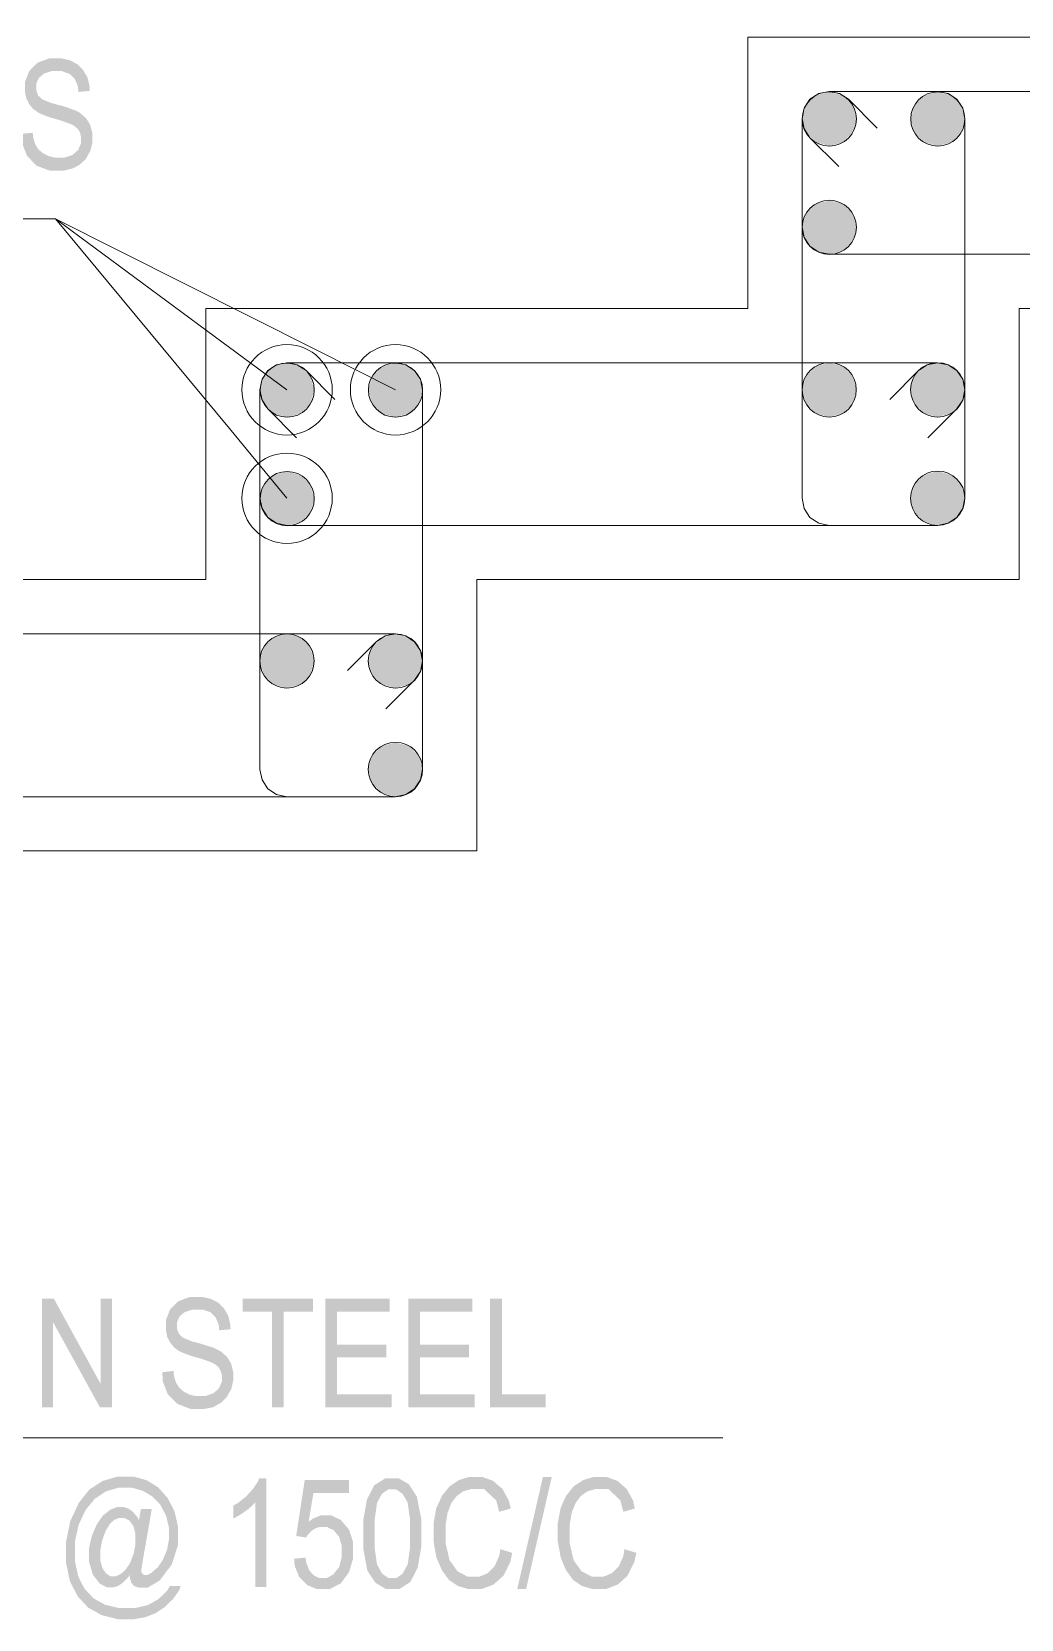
# Model space of a CAD drawing. Header units: millimetres. Extents: x 51.5 to 74.8, y 0.8 to 17.2.
# Drawn here: x 67.02 to 67.736, y 6.277 to 7.426 of the extents above; entities that cross this region are included whole.
import ezdxf

# ---------------------------------------------------------------- set-up
doc = ezdxf.new("R2010")
doc.units = ezdxf.units.MM
doc.layers.add('PDF_Geomertry', color=7, linetype='Continuous')
doc.layers.add('PDF_Solid Fills', color=7, linetype='Continuous')

msp = doc.modelspace()

# ---------------------------------------------------------------- hatches: boundary and pattern name
at = {"layer": 'PDF_Solid Fills', "transparency": 33554559}
for points in [[(67.0127, 7.3519), (67.0208, 7.3527), (67.0211, 7.3495), (67.0226, 7.3445), (67.0237, 7.3426), (67.0248, 7.3408), (67.0282, 7.3379), (67.0302, 7.3369), (67.0323, 7.3358), (67.037, 7.3347), (67.0397, 7.3347), (67.0436, 7.3347), (67.0494, 7.3365), (67.0515, 7.3383), (67.0537, 7.3402), (67.0558, 7.3451), (67.0558, 7.348), (67.0558, 7.3498), (67.055, 7.3527), (67.0543, 7.3541), (67.0534, 7.3554), (67.0512, 7.3574), (67.0497, 7.3583), (67.048, 7.3591), (67.0413, 7.3615), (67.0363, 7.363), (67.0318, 7.3643), (67.0252, 7.367), (67.0233, 7.3684), (67.0213, 7.3697), (67.0184, 7.3731), (67.0173, 7.3754), (67.0162, 7.3774), (67.0152, 7.3822), (67.0152, 7.3848), (67.0152, 7.3895), (67.0183, 7.3973), (67.0213, 7.4004), (67.0244, 7.4034), (67.0327, 7.4065), (67.038, 7.4065), (67.0415, 7.4065), (67.0479, 7.4051), (67.0505, 7.4036), (67.0532, 7.4022), (67.0573, 7.3981), (67.0588, 7.3955), (67.0604, 7.3929), (67.0619, 7.3866), (67.062, 7.383), (67.0538, 7.3822), (67.0536, 7.3861), (67.0512, 7.3918), (67.0493, 7.3936), (67.0473, 7.3954), (67.0418, 7.3973), (67.0382, 7.3973), (67.0345, 7.3973), (67.0291, 7.3956), (67.0272, 7.394), (67.0252, 7.3924), (67.0234, 7.3883), (67.0234, 7.3856), (67.0234, 7.3833), (67.0248, 7.3795), (67.0262, 7.3783), (67.0276, 7.3769), (67.0338, 7.3744), (67.0387, 7.373), (67.0434, 7.3718), (67.0502, 7.3694), (67.0522, 7.3686), (67.0551, 7.367), (67.0595, 7.3631), (67.0611, 7.3606), (67.0625, 7.3581), (67.064, 7.3523), (67.064, 7.349), (67.064, 7.3455), (67.0625, 7.3394), (67.0608, 7.3366), (67.0593, 7.3338), (67.055, 7.3297), (67.0522, 7.3281), (67.0495, 7.3268), (67.043, 7.3252), (67.0391, 7.3252), (67.0332, 7.3252), (67.0237, 7.3288), (67.0201, 7.3324), (67.0166, 7.3361), (67.0129, 7.3458)], [(67.0275, 6.4306), (67.0275, 6.5091), (67.0361, 6.5091), (67.07, 6.4474), (67.07, 6.5091), (67.0782, 6.5091), (67.0782, 6.4306), (67.0694, 6.4306), (67.0355, 6.4922), (67.0355, 6.4306)], [(67.1147, 6.4559), (67.1227, 6.4568), (67.123, 6.4534), (67.1245, 6.4484), (67.1257, 6.4466), (67.1268, 6.4448), (67.13, 6.4419), (67.1322, 6.4408), (67.1343, 6.4397), (67.139, 6.4386), (67.1416, 6.4386), (67.1455, 6.4386), (67.1513, 6.4405), (67.1534, 6.4423), (67.1555, 6.4441), (67.1577, 6.449), (67.1577, 6.452), (67.1577, 6.4537), (67.1569, 6.4568), (67.1562, 6.458), (67.1554, 6.4594), (67.153, 6.4615), (67.1515, 6.4623), (67.15, 6.4631), (67.1433, 6.4655), (67.1382, 6.4669), (67.1337, 6.4683), (67.1272, 6.4709), (67.1252, 6.4723), (67.1233, 6.4737), (67.1204, 6.4772), (67.1193, 6.4793), (67.1182, 6.4813), (67.1172, 6.4861), (67.1172, 6.4888), (67.1172, 6.4936), (67.1202, 6.5013), (67.1233, 6.5044), (67.1263, 6.5073), (67.1347, 6.5104), (67.1398, 6.5104), (67.1434, 6.5104), (67.1497, 6.509), (67.1525, 6.5076), (67.1551, 6.5062), (67.1593, 6.502), (67.1608, 6.4994), (67.1623, 6.4968), (67.1638, 6.4905), (67.164, 6.487), (67.1558, 6.4862), (67.1555, 6.4901), (67.1532, 6.4956), (67.1512, 6.4976), (67.1493, 6.4994), (67.1437, 6.5012), (67.1401, 6.5012), (67.1365, 6.5012), (67.1311, 6.4995), (67.1291, 6.498), (67.1272, 6.4963), (67.1252, 6.4922), (67.1252, 6.4897), (67.1252, 6.4872), (67.1268, 6.4836), (67.1282, 6.4822), (67.1295, 6.4809), (67.1358, 6.4783), (67.1407, 6.477), (67.1454, 6.4756), (67.1522, 6.4734), (67.1541, 6.4724), (67.157, 6.4709), (67.1615, 6.467), (67.163, 6.4645), (67.1644, 6.4622), (67.1659, 6.4563), (67.1659, 6.4529), (67.1659, 6.4495), (67.1644, 6.4434), (67.1627, 6.4406), (67.1612, 6.4379), (67.1569, 6.4336), (67.1541, 6.4322), (67.1515, 6.4306), (67.145, 6.4293), (67.1411, 6.4293), (67.1351, 6.4293), (67.1257, 6.4329), (67.122, 6.4365), (67.1186, 6.4399), (67.1148, 6.4497)], [(67.194, 6.4306), (67.194, 6.4998), (67.1727, 6.4998), (67.1727, 6.5091), (67.2237, 6.5091), (67.2237, 6.4998), (67.2025, 6.4998), (67.2025, 6.4306)], [(67.2326, 6.4306), (67.2326, 6.5091), (67.2791, 6.5091), (67.2791, 6.4998), (67.2411, 6.4998), (67.2411, 6.4758), (67.2768, 6.4758), (67.2768, 6.4666), (67.2411, 6.4666), (67.2411, 6.4398), (67.2807, 6.4398), (67.2807, 6.4306)], [(67.2926, 6.4306), (67.2926, 6.5091), (67.3391, 6.5091), (67.3391, 6.4998), (67.3011, 6.4998), (67.3011, 6.4758), (67.3366, 6.4758), (67.3366, 6.4666), (67.3011, 6.4666), (67.3011, 6.4398), (67.3407, 6.4398), (67.3407, 6.4306)], [(67.3518, 6.4306), (67.3518, 6.5091), (67.3604, 6.5091), (67.3604, 6.4398), (67.392, 6.4398), (67.392, 6.4306)], [(67.1898, 6.3004), (67.1819, 6.3004), (67.1819, 6.3618), (67.1805, 6.3601), (67.1769, 6.3569), (67.1745, 6.3552), (67.1723, 6.3536), (67.168, 6.3511), (67.1661, 6.3501), (67.1661, 6.3595), (67.1694, 6.3613), (67.1751, 6.3659), (67.1776, 6.3686), (67.1801, 6.3713), (67.1837, 6.3766), (67.1847, 6.3791), (67.1898, 6.3791)], [(67.21, 6.3209), (67.2183, 6.3218), (67.2188, 6.318), (67.2211, 6.3124), (67.2227, 6.3106), (67.2244, 6.3088), (67.2284, 6.3069), (67.2307, 6.3069), (67.2334, 6.3069), (67.2383, 6.3095), (67.2404, 6.3122), (67.2425, 6.3147), (67.2444, 6.3218), (67.2444, 6.3262), (67.2444, 6.3305), (67.2425, 6.337), (67.2405, 6.3393), (67.2386, 6.3416), (67.2336, 6.344), (67.2307, 6.344), (67.2288, 6.344), (67.2254, 6.3429), (67.2238, 6.3419), (67.2223, 6.3409), (67.2198, 6.3381), (67.2188, 6.3363), (67.2115, 6.3374), (67.2177, 6.3779), (67.2497, 6.3779), (67.2497, 6.3686), (67.224, 6.3686), (67.2205, 6.3476), (67.2234, 6.3499), (67.2295, 6.3524), (67.2327, 6.3524), (67.2368, 6.3524), (67.2438, 6.349), (67.2468, 6.3455), (67.2498, 6.342), (67.2527, 6.3329), (67.2527, 6.327), (67.2527, 6.3212), (67.2498, 6.3113), (67.2468, 6.3072), (67.2438, 6.3031), (67.2358, 6.299), (67.2307, 6.299), (67.2265, 6.299), (67.2195, 6.3019), (67.2166, 6.3048), (67.2137, 6.3077), (67.2104, 6.3158)], [(67.3593, 6.3279), (67.3679, 6.3252), (67.3665, 6.3186), (67.3615, 6.3087), (67.3579, 6.3055), (67.3544, 6.3023), (67.3458, 6.299), (67.3407, 6.299), (67.3362, 6.299), (67.3286, 6.3012), (67.3254, 6.3034), (67.3222, 6.3055), (67.317, 6.3126), (67.315, 6.3173), (67.3129, 6.3222), (67.3109, 6.3336), (67.3109, 6.3401), (67.3109, 6.3466), (67.3129, 6.3576), (67.315, 6.362), (67.317, 6.3665), (67.3225, 6.3733), (67.3259, 6.3756), (67.3294, 6.3779), (67.337, 6.3802), (67.3413, 6.3802), (67.3461, 6.3802), (67.354, 6.3773), (67.3573, 6.3744), (67.3608, 6.3715), (67.3654, 6.363), (67.3668, 6.3573), (67.3584, 6.3549), (67.3563, 6.3631), (67.3476, 6.3713), (67.3412, 6.3713), (67.338, 6.3713), (67.3323, 6.3697), (67.33, 6.368), (67.3276, 6.3663), (67.3238, 6.3612), (67.3225, 6.3577), (67.3211, 6.3543), (67.3197, 6.3455), (67.3197, 6.3401), (67.3197, 6.332), (67.3225, 6.3199), (67.3254, 6.3159), (67.3282, 6.3119), (67.3358, 6.3079), (67.3405, 6.3079), (67.344, 6.3079), (67.35, 6.3104), (67.3525, 6.3129), (67.3551, 6.3154), (67.3584, 6.3229)], [(67.4491, 6.3279), (67.4577, 6.3252), (67.4563, 6.3186), (67.4513, 6.3087), (67.4479, 6.3055), (67.4443, 6.3023), (67.4357, 6.299), (67.4305, 6.299), (67.4261, 6.299), (67.4184, 6.3012), (67.4152, 6.3034), (67.412, 6.3055), (67.4069, 6.3126), (67.4048, 6.3173), (67.4029, 6.3222), (67.4008, 6.3336), (67.4008, 6.3401), (67.4008, 6.3466), (67.4029, 6.3576), (67.4048, 6.362), (67.4069, 6.3665), (67.4123, 6.3733), (67.4158, 6.3756), (67.4193, 6.3779), (67.427, 6.3802), (67.4312, 6.3802), (67.4359, 6.3802), (67.444, 6.3773), (67.4473, 6.3744), (67.4507, 6.3715), (67.4554, 6.363), (67.4566, 6.3573), (67.4483, 6.3549), (67.4462, 6.3631), (67.4376, 6.3713), (67.4311, 6.3713), (67.4279, 6.3713), (67.4223, 6.3697), (67.4198, 6.368), (67.4175, 6.3663), (67.4137, 6.3612), (67.4123, 6.3577), (67.4109, 6.3543), (67.4095, 6.3455), (67.4095, 6.3401), (67.4095, 6.332), (67.4123, 6.3199), (67.4152, 6.3159), (67.418, 6.3119), (67.4257, 6.3079), (67.4304, 6.3079), (67.4338, 6.3079), (67.4398, 6.3104), (67.4425, 6.3129), (67.445, 6.3154), (67.4483, 6.3229)]]:
    msp.add_hatch(color=256, dxfattribs=at).paths.add_polyline_path(points)
h = msp.add_hatch(color=256, dxfattribs=at)
h.paths.add_polyline_path([(67.0909, 6.3091), (67.0894, 6.3069), (67.0861, 6.3036), (67.0843, 6.3024), (67.0826, 6.3013), (67.0793, 6.3002), (67.0777, 6.3002), (67.0745, 6.3002), (67.0691, 6.3031), (67.0669, 6.3061), (67.0643, 6.3095), (67.0616, 6.3187), (67.0616, 6.3243), (67.0616, 6.3287), (67.0636, 6.3376), (67.0654, 6.3418), (67.0673, 6.3461), (67.0718, 6.3524), (67.0744, 6.3544), (67.077, 6.3565), (67.082, 6.3584), (67.0845, 6.3584), (67.0863, 6.3584), (67.09, 6.3573), (67.0918, 6.3561), (67.0934, 6.3548), (67.0965, 6.3511), (67.0977, 6.3487), (67.0991, 6.3569), (67.107, 6.3569), (67.1007, 6.3209), (67.1001, 6.3172), (67.0994, 6.313), (67.0994, 6.3126), (67.0994, 6.3119), (67.0998, 6.3105), (67.1004, 6.3101), (67.1008, 6.3095), (67.1019, 6.3091), (67.1025, 6.3091), (67.1037, 6.3091), (67.107, 6.3109), (67.1091, 6.3129), (67.1113, 6.3147), (67.115, 6.3201), (67.1165, 6.3237), (67.118, 6.3273), (67.1194, 6.3348), (67.1194, 6.3388), (67.1194, 6.3436), (67.1173, 6.3522), (67.1152, 6.3561), (67.1133, 6.3599), (67.1076, 6.3659), (67.104, 6.3681), (67.1002, 6.3702), (67.0925, 6.3724), (67.0882, 6.3724), (67.083, 6.3724), (67.0738, 6.3697), (67.0698, 6.367), (67.0657, 6.3643), (67.0591, 6.3562), (67.0565, 6.3508), (67.054, 6.3454), (67.0513, 6.333), (67.0513, 6.3261), (67.0513, 6.3195), (67.0537, 6.3084), (67.0559, 6.3038), (67.0583, 6.2993), (67.0648, 6.2923), (67.0691, 6.2899), (67.0734, 6.2876), (67.0836, 6.2852), (67.0894, 6.2852), (67.0947, 6.2852), (67.104, 6.2874), (67.108, 6.2895), (67.1119, 6.2918), (67.118, 6.2977), (67.1201, 6.3013), (67.128, 6.3013), (67.1268, 6.2981), (67.1225, 6.2919), (67.1194, 6.289), (67.1163, 6.2859), (67.1098, 6.2816), (67.1061, 6.2801), (67.1025, 6.2787), (67.0941, 6.2772), (67.0894, 6.2772), (67.0825, 6.2772), (67.0707, 6.2801), (67.0658, 6.2829), (67.0609, 6.2856), (67.0533, 6.2938), (67.0505, 6.2993), (67.0477, 6.3047), (67.045, 6.3177), (67.045, 6.3254), (67.045, 6.3334), (67.048, 6.3481), (67.0511, 6.3548), (67.0541, 6.3613), (67.0619, 6.3711), (67.0666, 6.3741), (67.0713, 6.3772), (67.0823, 6.3804), (67.0886, 6.3804), (67.0938, 6.3804), (67.1033, 6.3777), (67.1075, 6.3752), (67.1116, 6.3726), (67.1183, 6.3651), (67.1209, 6.3602), (67.1234, 6.3554), (67.1259, 6.3445), (67.1259, 6.3386), (67.1259, 6.3306), (67.1213, 6.3165), (67.1166, 6.3104), (67.1127, 6.3052), (67.1041, 6.3001), (67.0994, 6.3001), (67.0973, 6.3001), (67.0941, 6.3012), (67.0932, 6.3023), (67.0923, 6.3034), (67.0912, 6.3068)])
h.paths.add_polyline_path([(67.0697, 6.3237), (67.0697, 6.3199), (67.0712, 6.3143), (67.0726, 6.3122), (67.0741, 6.3101), (67.0773, 6.3081), (67.0791, 6.3081), (67.0808, 6.3081), (67.0841, 6.3097), (67.0861, 6.3112), (67.0879, 6.3129), (67.0912, 6.3177), (67.0925, 6.3211), (67.0938, 6.3244), (67.0952, 6.3313), (67.0952, 6.3351), (67.0952, 6.3388), (67.0937, 6.3445), (67.0922, 6.3466), (67.0907, 6.3486), (67.087, 6.3505), (67.085, 6.3505), (67.0833, 6.3505), (67.08, 6.3491), (67.0783, 6.3477), (67.0768, 6.3463), (67.0737, 6.3413), (67.0723, 6.3377), (67.0711, 6.3341), (67.0697, 6.327)])
h = msp.add_hatch(color=256, dxfattribs=at)
h.paths.add_polyline_path([(67.2601, 6.339), (67.2601, 6.349), (67.2627, 6.3638), (67.2654, 6.369), (67.268, 6.3741), (67.2759, 6.3791), (67.2812, 6.3791), (67.2858, 6.3791), (67.293, 6.3749), (67.2957, 6.3709), (67.2988, 6.3659), (67.302, 6.3499), (67.302, 6.339), (67.302, 6.3293), (67.2994, 6.3143), (67.2968, 6.3093), (67.2941, 6.3041), (67.2862, 6.299), (67.2811, 6.299), (67.2765, 6.299), (67.2688, 6.3036), (67.2659, 6.308), (67.263, 6.3124), (67.2601, 6.328)])
h.paths.add_polyline_path([(67.2682, 6.3391), (67.2682, 6.3295), (67.27, 6.3168), (67.2719, 6.3134), (67.2737, 6.3102), (67.2784, 6.3069), (67.2812, 6.3069), (67.284, 6.3069), (67.2886, 6.3102), (67.2904, 6.3136), (67.2922, 6.3168), (67.294, 6.3295), (67.294, 6.3391), (67.294, 6.3487), (67.2922, 6.3615), (67.2904, 6.3647), (67.2884, 6.368), (67.2837, 6.3712), (67.2808, 6.3712), (67.2782, 6.3712), (67.2736, 6.3679), (67.2718, 6.3647), (67.27, 6.3613), (67.2682, 6.3486)])

# ---------------------------------------------------------------- linework, layer by layer
at = {"layer": 'PDF_Geomertry', "lineweight": 0}
for points in [[(66.3611, 6.8331), (66.7536, 6.8331), (66.7536, 7.0294), (67.1461, 7.0294), (67.1461, 7.2256), (67.5384, 7.2256), (67.5384, 7.4218), (67.9309, 7.4218), (67.9309, 7.618), (68.3234, 7.618), (68.3234, 7.8143), (68.7158, 7.8143), (68.7158, 8.0105), (69.1083, 8.0105), (69.1083, 8.2068), (69.5008, 8.2068), (69.5015, 8.2068)], [(69.5008, 8.0105), (69.3045, 8.0105), (69.3045, 7.8143), (68.912, 7.8143), (68.912, 7.618), (68.5197, 7.618), (68.5197, 7.4218), (68.1272, 7.4218), (68.1272, 7.2256), (67.7347, 7.2256), (67.7347, 7.0294), (67.3422, 7.0294), (67.3422, 6.8331), (66.9498, 6.8331), (66.9498, 6.6369), (66.5573, 6.6369), (66.5573, 6.4406), (66.1648, 6.4406)], [(68.0683, 7.3826), (67.5973, 7.3826), (67.5898, 7.3811), (67.5834, 7.3769), (67.5793, 7.3705), (67.5777, 7.363), (67.5777, 7.2844), (67.5793, 7.2769), (67.5834, 7.2706), (67.5898, 7.2663), (67.5973, 7.2648), (68.0683, 7.2648)], [(67.632, 7.3561), (67.6112, 7.3769), (67.6048, 7.3811), (67.5973, 7.3826), (67.5898, 7.3811), (67.5834, 7.3769), (67.5793, 7.3705), (67.5777, 7.363), (67.5777, 7.0883), (67.5793, 7.0808), (67.5834, 7.0744), (67.5898, 7.0701), (67.5973, 7.0686), (67.6758, 7.0686), (67.6833, 7.0701), (67.6897, 7.0744), (67.694, 7.0808), (67.6955, 7.0883), (67.6955, 7.363), (67.694, 7.3705), (67.6897, 7.3769), (67.6833, 7.3811), (67.6758, 7.3826), (67.5973, 7.3826), (67.5898, 7.3811), (67.5834, 7.3769), (67.5793, 7.3705), (67.5777, 7.363), (67.5793, 7.3555), (67.5834, 7.3491), (67.6043, 7.3283)], [(67.2048, 7.1668), (67.1522, 7.2055), (67.0372, 7.2905), (66.3938, 7.2905)], [(67.2048, 7.0883), (67.1632, 7.1386), (67.0372, 7.2905), (67.225, 7.1961), (67.2834, 7.1668)], [(67.6688, 7.132), (67.6897, 7.1529), (67.694, 7.1593), (67.6955, 7.1668), (67.694, 7.1743), (67.6897, 7.1806), (67.6833, 7.1848), (67.6758, 7.1863), (67.2048, 7.1863), (67.1973, 7.1848), (67.1909, 7.1806), (67.1868, 7.1743), (67.1852, 7.1668), (67.1852, 7.0883), (67.1868, 7.0808), (67.1909, 7.0744), (67.1973, 7.0701), (67.2048, 7.0686), (67.6758, 7.0686), (67.6833, 7.0701), (67.6897, 7.0744), (67.694, 7.0808), (67.6955, 7.0883), (67.6955, 7.1668), (67.694, 7.1743), (67.6897, 7.1806), (67.6833, 7.1848), (67.6758, 7.1863), (67.6683, 7.1848), (67.6619, 7.1806), (67.6412, 7.1598)], [(67.2395, 7.1598), (67.2187, 7.1806), (67.2123, 7.1848), (67.2048, 7.1863), (67.1973, 7.1848), (67.1909, 7.1806), (67.1868, 7.1743), (67.1852, 7.1668), (67.1852, 6.892), (67.1868, 6.8845), (67.1909, 6.8781), (67.1973, 6.8738), (67.2048, 6.8723), (67.2834, 6.8723), (67.2909, 6.8738), (67.2972, 6.8781), (67.3015, 6.8845), (67.303, 6.892), (67.303, 7.1668), (67.3015, 7.1743), (67.2972, 7.1806), (67.2909, 7.1848), (67.2834, 7.1863), (67.2048, 7.1863), (67.1973, 7.1848), (67.1909, 7.1806), (67.1868, 7.1743), (67.1852, 7.1668), (67.1868, 7.1593), (67.1909, 7.1529), (67.2118, 7.132)], [(67.2765, 6.9358), (67.2972, 6.9566), (67.3015, 6.963), (67.303, 6.9705), (67.3015, 6.978), (67.2972, 6.9844), (67.2909, 6.9886), (67.2834, 6.9901), (66.8125, 6.9901)], [(66.8125, 6.8723), (67.2834, 6.8723), (67.2909, 6.8738), (67.2972, 6.8781), (67.3015, 6.8845), (67.303, 6.892), (67.303, 6.9705), (67.3015, 6.978), (67.2972, 6.9844), (67.2909, 6.9886), (67.2834, 6.9901), (67.2758, 6.9886), (67.2695, 6.9844), (67.2487, 6.9636)], [(66.7616, 6.6123), (66.8063, 6.4084), (67.5204, 6.4084), (66.8063, 6.4084), (66.5701, 6.5904)]]:
    msp.add_lwpolyline(points, dxfattribs=at)
for centre in [(67.6759, 7.3627), (67.205, 7.1665), (67.205, 7.1665), (67.2834, 7.1665), (67.205, 7.088)]:
    msp.add_circle(centre, 0.0196, dxfattribs=at)
for points in [[(67.617, 7.3627), (67.617, 7.3736), (67.6083, 7.3823), (67.5975, 7.3823), (67.5866, 7.3823), (67.5777, 7.3736), (67.5777, 7.3627), (67.5777, 7.3519), (67.5866, 7.3431), (67.5975, 7.3431), (67.6083, 7.3431), (67.617, 7.3519), (67.617, 7.3627)], [(67.617, 7.3627), (67.617, 7.3736), (67.6083, 7.3823), (67.5975, 7.3823), (67.5866, 7.3823), (67.5777, 7.3736), (67.5777, 7.3627), (67.5777, 7.3519), (67.5866, 7.3431), (67.5975, 7.3431), (67.6083, 7.3431), (67.617, 7.3519), (67.617, 7.3627)], [(67.617, 7.2843), (67.617, 7.2951), (67.6083, 7.3038), (67.5975, 7.3038), (67.5866, 7.3038), (67.5777, 7.2951), (67.5777, 7.2843), (67.5777, 7.2734), (67.5866, 7.2647), (67.5975, 7.2647), (67.6083, 7.2647), (67.617, 7.2734), (67.617, 7.2843)], [(67.2376, 7.1668), (67.2376, 7.1848), (67.2229, 7.1994), (67.2048, 7.1994), (67.1868, 7.1994), (67.1722, 7.1848), (67.1722, 7.1668), (67.1722, 7.1487), (67.1868, 7.134), (67.2048, 7.134), (67.2229, 7.134), (67.2376, 7.1487), (67.2376, 7.1668)], [(67.3161, 7.1668), (67.3161, 7.1848), (67.3015, 7.1994), (67.2834, 7.1994), (67.2654, 7.1994), (67.2507, 7.1848), (67.2507, 7.1668), (67.2507, 7.1487), (67.2654, 7.134), (67.2834, 7.134), (67.3015, 7.134), (67.3161, 7.1487), (67.3161, 7.1668)], [(67.6169, 7.1668), (67.6169, 7.1776), (67.6082, 7.1863), (67.5973, 7.1863), (67.5865, 7.1863), (67.5777, 7.1776), (67.5777, 7.1668), (67.5777, 7.1559), (67.5865, 7.147), (67.5973, 7.147), (67.6082, 7.147), (67.6169, 7.1559), (67.6169, 7.1668)], [(67.6955, 7.1668), (67.6955, 7.1776), (67.6866, 7.1863), (67.6758, 7.1863), (67.665, 7.1863), (67.6562, 7.1776), (67.6562, 7.1668), (67.6562, 7.1559), (67.665, 7.147), (67.6758, 7.147), (67.6866, 7.147), (67.6955, 7.1559), (67.6955, 7.1668)], [(67.6955, 7.1668), (67.6955, 7.1776), (67.6866, 7.1863), (67.6758, 7.1863), (67.665, 7.1863), (67.6562, 7.1776), (67.6562, 7.1668), (67.6562, 7.1559), (67.665, 7.147), (67.6758, 7.147), (67.6866, 7.147), (67.6955, 7.1559), (67.6955, 7.1668)], [(67.2376, 7.0883), (67.2376, 7.1063), (67.2229, 7.1209), (67.2048, 7.1209), (67.1868, 7.1209), (67.1722, 7.1063), (67.1722, 7.0883), (67.1722, 7.0702), (67.1868, 7.0555), (67.2048, 7.0555), (67.2229, 7.0555), (67.2376, 7.0702), (67.2376, 7.0883)], [(67.6955, 7.0883), (67.6955, 7.0991), (67.6866, 7.1079), (67.6758, 7.1079), (67.665, 7.1079), (67.6562, 7.0991), (67.6562, 7.0883), (67.6562, 7.0774), (67.665, 7.0686), (67.6758, 7.0686), (67.6866, 7.0686), (67.6955, 7.0774), (67.6955, 7.0883)], [(67.2245, 6.9705), (67.2245, 6.9813), (67.2157, 6.9901), (67.2048, 6.9901), (67.194, 6.9901), (67.1852, 6.9813), (67.1852, 6.9705), (67.1852, 6.9597), (67.194, 6.9509), (67.2048, 6.9509), (67.2157, 6.9509), (67.2245, 6.9597), (67.2245, 6.9705)], [(67.303, 6.9705), (67.303, 6.9813), (67.2943, 6.9901), (67.2834, 6.9901), (67.2726, 6.9901), (67.2637, 6.9813), (67.2637, 6.9705), (67.2637, 6.9597), (67.2726, 6.9509), (67.2834, 6.9509), (67.2943, 6.9509), (67.303, 6.9597), (67.303, 6.9705)], [(67.303, 6.9705), (67.303, 6.9813), (67.2943, 6.9901), (67.2834, 6.9901), (67.2726, 6.9901), (67.2637, 6.9813), (67.2637, 6.9705), (67.2637, 6.9597), (67.2726, 6.9509), (67.2834, 6.9509), (67.2943, 6.9509), (67.303, 6.9597), (67.303, 6.9705)], [(67.303, 6.892), (67.303, 6.9029), (67.2943, 6.9116), (67.2834, 6.9116), (67.2726, 6.9116), (67.2637, 6.9029), (67.2637, 6.892), (67.2637, 6.8812), (67.2726, 6.8723), (67.2834, 6.8723), (67.2943, 6.8723), (67.303, 6.8812), (67.303, 6.892)]]:
    msp.add_open_spline(points, degree=3, knots=[0, 0, 0, 0, 1, 1, 1, 2, 2, 2, 3, 3, 3, 4, 4, 4, 4], dxfattribs=at)
at = {"layer": 'PDF_Solid Fills', "transparency": 33554559}
for points in [[(67.5876, 7.3797), (67.5804, 7.3726), (67.5975, 7.3627)], [(67.5975, 7.3823), (67.5876, 7.3797), (67.5975, 7.3627)], [(67.6072, 7.3797), (67.5975, 7.3823), (67.5975, 7.3627)], [(67.6144, 7.3726), (67.6072, 7.3797), (67.5975, 7.3627)], [(67.6661, 7.3797), (67.6588, 7.3726), (67.6759, 7.3627)], [(67.6759, 7.3823), (67.6661, 7.3797), (67.6759, 7.3627)], [(67.6857, 7.3797), (67.6759, 7.3823), (67.6759, 7.3627)], [(67.6929, 7.3726), (67.6857, 7.3797), (67.6759, 7.3627)], [(67.5804, 7.3726), (67.5777, 7.3627), (67.5975, 7.3627)], [(67.5777, 7.3627), (67.5804, 7.3529), (67.5975, 7.3627)], [(67.5804, 7.3529), (67.5876, 7.3458), (67.5975, 7.3627)], [(67.5876, 7.3458), (67.5975, 7.3431), (67.5975, 7.3627)], [(67.617, 7.3627), (67.6144, 7.3726), (67.5975, 7.3627)], [(67.6144, 7.3529), (67.617, 7.3627), (67.5975, 7.3627)], [(67.6072, 7.3458), (67.6144, 7.3529), (67.5975, 7.3627)], [(67.5975, 7.3431), (67.6072, 7.3458), (67.5975, 7.3627)], [(67.6588, 7.3726), (67.6563, 7.3627), (67.6759, 7.3627)], [(67.6563, 7.3627), (67.6588, 7.3529), (67.6759, 7.3627)], [(67.6588, 7.3529), (67.6661, 7.3458), (67.6759, 7.3627)], [(67.6661, 7.3458), (67.6759, 7.3431), (67.6759, 7.3627)], [(67.6955, 7.3627), (67.6929, 7.3726), (67.6759, 7.3627)], [(67.6929, 7.3529), (67.6955, 7.3627), (67.6759, 7.3627)], [(67.6857, 7.3458), (67.6929, 7.3529), (67.6759, 7.3627)], [(67.6759, 7.3431), (67.6857, 7.3458), (67.6759, 7.3627)], [(67.5777, 7.2843), (67.5804, 7.2941), (67.5975, 7.2843)], [(67.5804, 7.2941), (67.5876, 7.3012), (67.5975, 7.2843)], [(67.5876, 7.3012), (67.5975, 7.3038), (67.5975, 7.2843)], [(67.5975, 7.3038), (67.6072, 7.3012), (67.5975, 7.2843)], [(67.6072, 7.3012), (67.6144, 7.2941), (67.5975, 7.2843)], [(67.6144, 7.2941), (67.617, 7.2843), (67.5975, 7.2843)], [(67.5804, 7.2744), (67.5777, 7.2843), (67.5975, 7.2843)], [(67.5876, 7.2673), (67.5804, 7.2744), (67.5975, 7.2843)], [(67.5975, 7.2647), (67.5876, 7.2673), (67.5975, 7.2843)], [(67.6072, 7.2673), (67.5975, 7.2647), (67.5975, 7.2843)], [(67.6144, 7.2744), (67.6072, 7.2673), (67.5975, 7.2843)], [(67.617, 7.2843), (67.6144, 7.2744), (67.5975, 7.2843)], [(67.1951, 7.1836), (67.188, 7.1763), (67.205, 7.1665)], [(67.205, 7.1861), (67.1951, 7.1836), (67.205, 7.1665)], [(67.2148, 7.1836), (67.205, 7.1861), (67.205, 7.1665)], [(67.2219, 7.1763), (67.2148, 7.1836), (67.205, 7.1665)], [(67.2736, 7.1836), (67.2665, 7.1763), (67.2834, 7.1665)], [(67.2834, 7.1861), (67.2736, 7.1836), (67.2834, 7.1665)], [(67.2933, 7.1836), (67.2834, 7.1861), (67.2834, 7.1665)], [(67.3004, 7.1763), (67.2933, 7.1836), (67.2834, 7.1665)], [(67.5804, 7.1765), (67.5875, 7.1837), (67.5973, 7.1668)], [(67.5875, 7.1837), (67.5973, 7.1863), (67.5973, 7.1668)], [(67.5973, 7.1863), (67.6072, 7.1837), (67.5973, 7.1668)], [(67.6072, 7.1837), (67.6143, 7.1765), (67.5973, 7.1668)], [(67.6588, 7.1765), (67.6661, 7.1837), (67.6758, 7.1668)], [(67.6661, 7.1837), (67.6758, 7.1863), (67.6758, 7.1668)], [(67.6758, 7.1863), (67.6857, 7.1837), (67.6758, 7.1668)], [(67.6857, 7.1837), (67.6929, 7.1765), (67.6758, 7.1668)], [(67.188, 7.1763), (67.1854, 7.1665), (67.205, 7.1665)], [(67.2245, 7.1665), (67.2219, 7.1763), (67.205, 7.1665)], [(67.2665, 7.1763), (67.2638, 7.1665), (67.2834, 7.1665)], [(67.303, 7.1665), (67.3004, 7.1763), (67.2834, 7.1665)], [(67.5777, 7.1668), (67.5804, 7.1765), (67.5973, 7.1668)], [(67.6143, 7.1765), (67.6169, 7.1668), (67.5973, 7.1668)], [(67.6562, 7.1668), (67.6588, 7.1765), (67.6758, 7.1668)], [(67.6929, 7.1765), (67.6955, 7.1668), (67.6758, 7.1668)], [(67.1854, 7.1665), (67.188, 7.1568), (67.205, 7.1665)], [(67.188, 7.1568), (67.1951, 7.1495), (67.205, 7.1665)], [(67.1951, 7.1495), (67.205, 7.1469), (67.205, 7.1665)], [(67.2219, 7.1568), (67.2245, 7.1665), (67.205, 7.1665)], [(67.2148, 7.1495), (67.2219, 7.1568), (67.205, 7.1665)], [(67.205, 7.1469), (67.2148, 7.1495), (67.205, 7.1665)], [(67.2638, 7.1665), (67.2665, 7.1568), (67.2834, 7.1665)], [(67.2665, 7.1568), (67.2736, 7.1495), (67.2834, 7.1665)], [(67.2736, 7.1495), (67.2834, 7.1469), (67.2834, 7.1665)], [(67.3004, 7.1568), (67.303, 7.1665), (67.2834, 7.1665)], [(67.2933, 7.1495), (67.3004, 7.1568), (67.2834, 7.1665)], [(67.2834, 7.1469), (67.2933, 7.1495), (67.2834, 7.1665)], [(67.5804, 7.1569), (67.5777, 7.1668), (67.5973, 7.1668)], [(67.5875, 7.1497), (67.5804, 7.1569), (67.5973, 7.1668)], [(67.5973, 7.147), (67.5875, 7.1497), (67.5973, 7.1668)], [(67.6072, 7.1497), (67.5973, 7.147), (67.5973, 7.1668)], [(67.6143, 7.1569), (67.6072, 7.1497), (67.5973, 7.1668)], [(67.6169, 7.1668), (67.6143, 7.1569), (67.5973, 7.1668)], [(67.6588, 7.1569), (67.6562, 7.1668), (67.6758, 7.1668)], [(67.6661, 7.1497), (67.6588, 7.1569), (67.6758, 7.1668)], [(67.6758, 7.147), (67.6661, 7.1497), (67.6758, 7.1668)], [(67.6857, 7.1497), (67.6758, 7.147), (67.6758, 7.1668)], [(67.6929, 7.1569), (67.6857, 7.1497), (67.6758, 7.1668)], [(67.6955, 7.1668), (67.6929, 7.1569), (67.6758, 7.1668)], [(67.188, 7.0979), (67.1951, 7.1049), (67.205, 7.088)], [(67.1951, 7.1049), (67.205, 7.1076), (67.205, 7.088)], [(67.205, 7.1076), (67.2148, 7.1049), (67.205, 7.088)], [(67.2148, 7.1049), (67.2219, 7.0979), (67.205, 7.088)], [(67.6661, 7.1052), (67.6588, 7.098), (67.6758, 7.0883)], [(67.6758, 7.1079), (67.6661, 7.1052), (67.6758, 7.0883)], [(67.6857, 7.1052), (67.6758, 7.1079), (67.6758, 7.0883)], [(67.6929, 7.098), (67.6857, 7.1052), (67.6758, 7.0883)], [(67.1854, 7.088), (67.188, 7.0979), (67.205, 7.088)], [(67.188, 7.0781), (67.1854, 7.088), (67.205, 7.088)], [(67.1951, 7.0711), (67.188, 7.0781), (67.205, 7.088)], [(67.205, 7.0684), (67.1951, 7.0711), (67.205, 7.088)], [(67.2219, 7.0979), (67.2245, 7.088), (67.205, 7.088)], [(67.2148, 7.0711), (67.205, 7.0684), (67.205, 7.088)], [(67.2219, 7.0781), (67.2148, 7.0711), (67.205, 7.088)], [(67.2245, 7.088), (67.2219, 7.0781), (67.205, 7.088)], [(67.6588, 7.098), (67.6562, 7.0883), (67.6758, 7.0883)], [(67.6562, 7.0883), (67.6588, 7.0784), (67.6758, 7.0883)], [(67.6588, 7.0784), (67.6661, 7.0712), (67.6758, 7.0883)], [(67.6661, 7.0712), (67.6758, 7.0686), (67.6758, 7.0883)], [(67.6955, 7.0883), (67.6929, 7.098), (67.6758, 7.0883)], [(67.6929, 7.0784), (67.6955, 7.0883), (67.6758, 7.0883)], [(67.6857, 7.0712), (67.6929, 7.0784), (67.6758, 7.0883)], [(67.6758, 7.0686), (67.6857, 7.0712), (67.6758, 7.0883)], [(67.1879, 6.9804), (67.1951, 6.9874), (67.2048, 6.9705)], [(67.1951, 6.9874), (67.2048, 6.9901), (67.2048, 6.9705)], [(67.2048, 6.9901), (67.2147, 6.9874), (67.2048, 6.9705)], [(67.2147, 6.9874), (67.2219, 6.9804), (67.2048, 6.9705)], [(67.2663, 6.9804), (67.2736, 6.9874), (67.2834, 6.9705)], [(67.2736, 6.9874), (67.2834, 6.9901), (67.2834, 6.9705)], [(67.2834, 6.9901), (67.2932, 6.9874), (67.2834, 6.9705)], [(67.2932, 6.9874), (67.3004, 6.9804), (67.2834, 6.9705)], [(67.1852, 6.9705), (67.1879, 6.9804), (67.2048, 6.9705)], [(67.2219, 6.9804), (67.2245, 6.9705), (67.2048, 6.9705)], [(67.2637, 6.9705), (67.2663, 6.9804), (67.2834, 6.9705)], [(67.3004, 6.9804), (67.303, 6.9705), (67.2834, 6.9705)], [(67.1879, 6.9606), (67.1852, 6.9705), (67.2048, 6.9705)], [(67.1951, 6.9536), (67.1879, 6.9606), (67.2048, 6.9705)], [(67.2048, 6.9509), (67.1951, 6.9536), (67.2048, 6.9705)], [(67.2147, 6.9536), (67.2048, 6.9509), (67.2048, 6.9705)], [(67.2219, 6.9606), (67.2147, 6.9536), (67.2048, 6.9705)], [(67.2245, 6.9705), (67.2219, 6.9606), (67.2048, 6.9705)], [(67.2663, 6.9606), (67.2637, 6.9705), (67.2834, 6.9705)], [(67.2736, 6.9536), (67.2663, 6.9606), (67.2834, 6.9705)], [(67.2834, 6.9509), (67.2736, 6.9536), (67.2834, 6.9705)], [(67.2932, 6.9536), (67.2834, 6.9509), (67.2834, 6.9705)], [(67.3004, 6.9606), (67.2932, 6.9536), (67.2834, 6.9705)], [(67.303, 6.9705), (67.3004, 6.9606), (67.2834, 6.9705)], [(67.2736, 6.909), (67.2663, 6.9018), (67.2834, 6.892)], [(67.2834, 6.9116), (67.2736, 6.909), (67.2834, 6.892)], [(67.2932, 6.909), (67.2834, 6.9116), (67.2834, 6.892)], [(67.3004, 6.9018), (67.2932, 6.909), (67.2834, 6.892)], [(67.2663, 6.9018), (67.2637, 6.892), (67.2834, 6.892)], [(67.2637, 6.892), (67.2663, 6.8822), (67.2834, 6.892)], [(67.2663, 6.8822), (67.2736, 6.8749), (67.2834, 6.892)], [(67.2736, 6.8749), (67.2834, 6.8723), (67.2834, 6.892)], [(67.303, 6.892), (67.3004, 6.9018), (67.2834, 6.892)], [(67.3004, 6.8822), (67.303, 6.892), (67.2834, 6.892)], [(67.2932, 6.8749), (67.3004, 6.8822), (67.2834, 6.892)], [(67.2834, 6.8723), (67.2932, 6.8749), (67.2834, 6.892)], [(67.3715, 6.299), (67.3901, 6.3802), (67.3779, 6.299), (67.3965, 6.3802)]]:
    msp.add_solid(points, dxfattribs=at)

doc.saveas('drawing.dxf')
